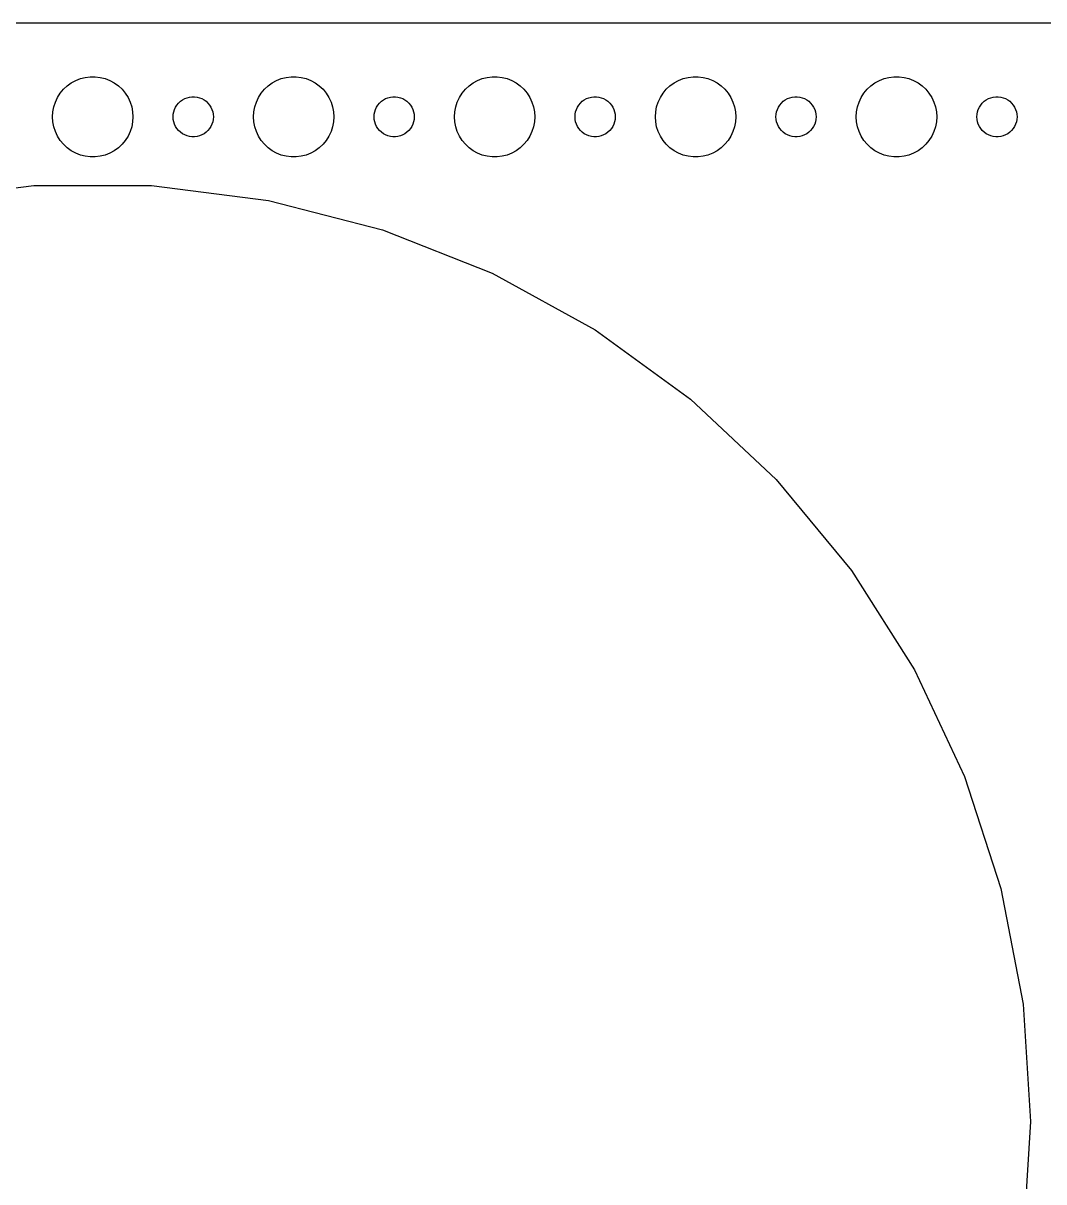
# Model space of a CAD drawing. Header units: metres. Extents: x -300 to 300, y -82 to 82.
# Drawn here: x -222.7 to -146.5, y -4.5 to 82 of the extents above; entities that cross this region are included whole.
import ezdxf

# ---------------------------------------------------------------- set-up
doc = ezdxf.new("R2010")
doc.units = ezdxf.units.M

msp = doc.modelspace()

# ---------------------------------------------------------------- linework, layer by layer
for p, q in [((294.814, 81.9901), (-294.814, 81.9901)), ((-218.777, 77.7145), (-218.427, 77.8532)), ((-218.427, 77.8532), (-218.062, 77.9469)), ((-218.062, 77.9469), (-217.688, 77.9941)), ((-217.688, 77.9941), (-217.312, 77.9941)), ((-217.312, 77.9941), (-216.938, 77.9469)), ((-216.938, 77.9469), (-216.573, 77.8532)), ((-216.573, 77.8532), (-216.223, 77.7145)), ((-203.777, 77.7145), (-203.427, 77.8532)), ((-203.427, 77.8532), (-203.062, 77.9469)), ((-203.062, 77.9469), (-202.688, 77.9941)), ((-202.688, 77.9941), (-202.312, 77.9941)), ((-202.312, 77.9941), (-201.938, 77.9469)), ((-201.938, 77.9469), (-201.573, 77.8532)), ((-201.573, 77.8532), (-201.223, 77.7145)), ((-188.777, 77.7145), (-188.427, 77.8532)), ((-188.427, 77.8532), (-188.062, 77.9469)), ((-188.062, 77.9469), (-187.688, 77.9941)), ((-187.688, 77.9941), (-187.312, 77.9941)), ((-187.312, 77.9941), (-186.938, 77.9469)), ((-186.938, 77.9469), (-186.573, 77.8532)), ((-186.573, 77.8532), (-186.223, 77.7145)), ((-173.777, 77.7145), (-173.427, 77.8532)), ((-173.427, 77.8532), (-173.062, 77.9469)), ((-173.062, 77.9469), (-172.688, 77.9941)), ((-172.688, 77.9941), (-172.312, 77.9941)), ((-172.312, 77.9941), (-171.938, 77.9469)), ((-171.938, 77.9469), (-171.573, 77.8532)), ((-171.573, 77.8532), (-171.223, 77.7145)), ((-158.777, 77.7145), (-158.427, 77.8532)), ((-158.427, 77.8532), (-158.062, 77.9469)), ((-158.062, 77.9469), (-157.688, 77.9941)), ((-157.688, 77.9941), (-157.312, 77.9941)), ((-157.312, 77.9941), (-156.938, 77.9469)), ((-156.938, 77.9469), (-156.573, 77.8532)), ((-156.573, 77.8532), (-156.223, 77.7145)), ((-219.927, 76.7634), (-219.687, 77.0536)), ((-219.687, 77.0536), (-219.412, 77.3115)), ((-219.412, 77.3115), (-219.107, 77.533)), ((-219.107, 77.533), (-218.777, 77.7145)), ((-216.223, 77.7145), (-215.893, 77.533)), ((-215.893, 77.533), (-215.588, 77.3115)), ((-215.588, 77.3115), (-215.313, 77.0536)), ((-215.313, 77.0536), (-215.073, 76.7634)), ((-204.927, 76.7634), (-204.687, 77.0536)), ((-204.687, 77.0536), (-204.412, 77.3115)), ((-204.412, 77.3115), (-204.107, 77.533)), ((-204.107, 77.533), (-203.777, 77.7145)), ((-201.223, 77.7145), (-200.893, 77.533)), ((-200.893, 77.533), (-200.588, 77.3115)), ((-200.588, 77.3115), (-200.313, 77.0536)), ((-200.313, 77.0536), (-200.073, 76.7634)), ((-189.927, 76.7634), (-189.687, 77.0536)), ((-189.687, 77.0536), (-189.412, 77.3115)), ((-189.412, 77.3115), (-189.107, 77.533)), ((-189.107, 77.533), (-188.777, 77.7145)), ((-186.223, 77.7145), (-185.893, 77.533)), ((-185.893, 77.533), (-185.588, 77.3115)), ((-185.588, 77.3115), (-185.313, 77.0536)), ((-185.313, 77.0536), (-185.073, 76.7634)), ((-174.927, 76.7634), (-174.687, 77.0536)), ((-174.687, 77.0536), (-174.412, 77.3115)), ((-174.412, 77.3115), (-174.107, 77.533)), ((-174.107, 77.533), (-173.777, 77.7145)), ((-171.223, 77.7145), (-170.893, 77.533)), ((-170.893, 77.533), (-170.588, 77.3115)), ((-170.588, 77.3115), (-170.313, 77.0536)), ((-170.313, 77.0536), (-170.073, 76.7634)), ((-159.927, 76.7634), (-159.687, 77.0536)), ((-159.687, 77.0536), (-159.412, 77.3115)), ((-159.412, 77.3115), (-159.107, 77.533)), ((-159.107, 77.533), (-158.777, 77.7145)), ((-156.223, 77.7145), (-155.893, 77.533)), ((-155.893, 77.533), (-155.588, 77.3115)), ((-155.588, 77.3115), (-155.313, 77.0536)), ((-155.313, 77.0536), (-155.073, 76.7634)), ((-220.289, 76.1044), (-220.129, 76.4453)), ((-220.129, 76.4453), (-219.927, 76.7634)), ((-215.073, 76.7634), (-214.871, 76.4453)), ((-214.871, 76.4453), (-214.711, 76.1044)), ((-211.093, 76.0268), (-210.956, 76.1558)), ((-210.956, 76.1558), (-210.804, 76.2665)), ((-210.804, 76.2665), (-210.639, 76.3572)), ((-210.639, 76.3572), (-210.464, 76.4266)), ((-210.464, 76.4266), (-210.281, 76.4734)), ((-210.281, 76.4734), (-210.094, 76.497)), ((-210.094, 76.497), (-209.906, 76.497)), ((-209.906, 76.497), (-209.719, 76.4734)), ((-209.719, 76.4734), (-209.536, 76.4266)), ((-209.536, 76.4266), (-209.361, 76.3572)), ((-209.361, 76.3572), (-209.196, 76.2665)), ((-209.196, 76.2665), (-209.044, 76.1558)), ((-209.044, 76.1558), (-208.907, 76.0268)), ((-205.289, 76.1044), (-205.129, 76.4453)), ((-205.129, 76.4453), (-204.927, 76.7634)), ((-200.073, 76.7634), (-199.871, 76.4453)), ((-199.871, 76.4453), (-199.711, 76.1044)), ((-196.093, 76.0268), (-195.956, 76.1558)), ((-195.956, 76.1558), (-195.804, 76.2665)), ((-195.804, 76.2665), (-195.639, 76.3572)), ((-195.639, 76.3572), (-195.464, 76.4266)), ((-195.464, 76.4266), (-195.281, 76.4734)), ((-195.281, 76.4734), (-195.094, 76.497)), ((-195.094, 76.497), (-194.906, 76.497)), ((-194.906, 76.497), (-194.719, 76.4734)), ((-194.719, 76.4734), (-194.536, 76.4266)), ((-194.536, 76.4266), (-194.361, 76.3572)), ((-194.361, 76.3572), (-194.196, 76.2665)), ((-194.196, 76.2665), (-194.044, 76.1558)), ((-194.044, 76.1558), (-193.907, 76.0268)), ((-190.289, 76.1044), (-190.129, 76.4453)), ((-190.129, 76.4453), (-189.927, 76.7634)), ((-185.073, 76.7634), (-184.871, 76.4453)), ((-184.871, 76.4453), (-184.711, 76.1044)), ((-181.093, 76.0268), (-180.956, 76.1558)), ((-180.956, 76.1558), (-180.804, 76.2665)), ((-180.804, 76.2665), (-180.639, 76.3572)), ((-180.639, 76.3572), (-180.464, 76.4266)), ((-180.464, 76.4266), (-180.281, 76.4734)), ((-180.281, 76.4734), (-180.094, 76.497)), ((-180.094, 76.497), (-179.906, 76.497)), ((-179.906, 76.497), (-179.719, 76.4734)), ((-179.719, 76.4734), (-179.536, 76.4266)), ((-179.536, 76.4266), (-179.361, 76.3572)), ((-179.361, 76.3572), (-179.196, 76.2665)), ((-179.196, 76.2665), (-179.044, 76.1558)), ((-179.044, 76.1558), (-178.907, 76.0268)), ((-175.289, 76.1044), (-175.129, 76.4453)), ((-175.129, 76.4453), (-174.927, 76.7634)), ((-170.073, 76.7634), (-169.871, 76.4453)), ((-169.871, 76.4453), (-169.711, 76.1044)), ((-166.093, 76.0268), (-165.956, 76.1558)), ((-165.956, 76.1558), (-165.804, 76.2665)), ((-165.804, 76.2665), (-165.639, 76.3572)), ((-165.639, 76.3572), (-165.464, 76.4266)), ((-165.464, 76.4266), (-165.281, 76.4734)), ((-165.281, 76.4734), (-165.094, 76.497)), ((-165.094, 76.497), (-164.906, 76.497)), ((-164.906, 76.497), (-164.719, 76.4734)), ((-164.719, 76.4734), (-164.536, 76.4266)), ((-164.536, 76.4266), (-164.361, 76.3572)), ((-164.361, 76.3572), (-164.196, 76.2665)), ((-164.196, 76.2665), (-164.044, 76.1558)), ((-164.044, 76.1558), (-163.907, 76.0268)), ((-160.289, 76.1044), (-160.129, 76.4453)), ((-160.129, 76.4453), (-159.927, 76.7634)), ((-155.073, 76.7634), (-154.871, 76.4453)), ((-154.871, 76.4453), (-154.711, 76.1044)), ((-151.093, 76.0268), (-150.956, 76.1558)), ((-150.956, 76.1558), (-150.804, 76.2665)), ((-150.804, 76.2665), (-150.639, 76.3572)), ((-150.639, 76.3572), (-150.464, 76.4266)), ((-150.464, 76.4266), (-150.281, 76.4734)), ((-150.281, 76.4734), (-150.094, 76.497)), ((-150.094, 76.497), (-149.906, 76.497)), ((-149.906, 76.497), (-149.719, 76.4734)), ((-149.719, 76.4734), (-149.536, 76.4266)), ((-149.536, 76.4266), (-149.361, 76.3572)), ((-149.361, 76.3572), (-149.196, 76.2665)), ((-149.196, 76.2665), (-149.044, 76.1558)), ((-149.044, 76.1558), (-148.907, 76.0268)), ((-220.5, 75), (-220.476, 75.376)), ((-220.476, 75.376), (-220.406, 75.7461)), ((-220.406, 75.7461), (-220.289, 76.1044)), ((-214.711, 76.1044), (-214.594, 75.7461)), ((-214.594, 75.7461), (-214.524, 75.376)), ((-214.524, 75.376), (-214.5, 75)), ((-211.488, 75.188), (-211.453, 75.373)), ((-211.453, 75.373), (-211.395, 75.5522)), ((-211.395, 75.5522), (-211.314, 75.7226)), ((-211.314, 75.7226), (-211.214, 75.8817)), ((-211.214, 75.8817), (-211.093, 76.0268)), ((-208.907, 76.0268), (-208.786, 75.8817)), ((-208.786, 75.8817), (-208.686, 75.7226)), ((-208.686, 75.7226), (-208.605, 75.5522)), ((-208.605, 75.5522), (-208.547, 75.373)), ((-208.547, 75.373), (-208.512, 75.188)), ((-205.5, 75), (-205.476, 75.376)), ((-205.476, 75.376), (-205.406, 75.7461)), ((-205.406, 75.7461), (-205.289, 76.1044)), ((-199.711, 76.1044), (-199.594, 75.7461)), ((-199.594, 75.7461), (-199.524, 75.376)), ((-199.524, 75.376), (-199.5, 75)), ((-196.488, 75.188), (-196.453, 75.373)), ((-196.453, 75.373), (-196.395, 75.5522)), ((-196.395, 75.5522), (-196.314, 75.7226)), ((-196.314, 75.7226), (-196.214, 75.8817)), ((-196.214, 75.8817), (-196.093, 76.0268)), ((-193.907, 76.0268), (-193.786, 75.8817)), ((-193.786, 75.8817), (-193.686, 75.7226)), ((-193.686, 75.7226), (-193.605, 75.5522)), ((-193.605, 75.5522), (-193.547, 75.373)), ((-193.547, 75.373), (-193.512, 75.188)), ((-190.5, 75), (-190.476, 75.376)), ((-190.476, 75.376), (-190.406, 75.7461)), ((-190.406, 75.7461), (-190.289, 76.1044)), ((-184.711, 76.1044), (-184.594, 75.7461)), ((-184.594, 75.7461), (-184.524, 75.376)), ((-184.524, 75.376), (-184.5, 75)), ((-181.488, 75.188), (-181.453, 75.373)), ((-181.453, 75.373), (-181.395, 75.5522)), ((-181.395, 75.5522), (-181.314, 75.7226)), ((-181.314, 75.7226), (-181.214, 75.8817)), ((-181.214, 75.8817), (-181.093, 76.0268)), ((-178.907, 76.0268), (-178.786, 75.8817)), ((-178.786, 75.8817), (-178.686, 75.7226)), ((-178.686, 75.7226), (-178.605, 75.5522)), ((-178.605, 75.5522), (-178.547, 75.373)), ((-178.547, 75.373), (-178.512, 75.188)), ((-175.5, 75), (-175.476, 75.376)), ((-175.476, 75.376), (-175.406, 75.7461)), ((-175.406, 75.7461), (-175.289, 76.1044)), ((-169.711, 76.1044), (-169.594, 75.7461)), ((-169.594, 75.7461), (-169.524, 75.376)), ((-169.524, 75.376), (-169.5, 75)), ((-166.488, 75.188), (-166.453, 75.373)), ((-166.453, 75.373), (-166.395, 75.5522)), ((-166.395, 75.5522), (-166.314, 75.7226)), ((-166.314, 75.7226), (-166.214, 75.8817)), ((-166.214, 75.8817), (-166.093, 76.0268)), ((-163.907, 76.0268), (-163.786, 75.8817)), ((-163.786, 75.8817), (-163.686, 75.7226)), ((-163.686, 75.7226), (-163.605, 75.5522)), ((-163.605, 75.5522), (-163.547, 75.373)), ((-163.547, 75.373), (-163.512, 75.188)), ((-160.5, 75), (-160.476, 75.376)), ((-160.476, 75.376), (-160.406, 75.7461)), ((-160.406, 75.7461), (-160.289, 76.1044)), ((-154.711, 76.1044), (-154.594, 75.7461)), ((-154.594, 75.7461), (-154.524, 75.376)), ((-154.524, 75.376), (-154.5, 75)), ((-151.488, 75.188), (-151.453, 75.373)), ((-151.453, 75.373), (-151.395, 75.5522)), ((-151.395, 75.5522), (-151.314, 75.7226)), ((-151.314, 75.7226), (-151.214, 75.8817)), ((-151.214, 75.8817), (-151.093, 76.0268)), ((-148.907, 76.0268), (-148.786, 75.8817)), ((-148.786, 75.8817), (-148.686, 75.7226)), ((-148.686, 75.7226), (-148.605, 75.5522)), ((-148.605, 75.5522), (-148.547, 75.373)), ((-148.547, 75.373), (-148.512, 75.188)), ((-220.476, 74.624), (-220.5, 75)), ((-220.406, 74.2539), (-220.476, 74.624)), ((-214.524, 74.624), (-214.594, 74.2539)), ((-214.5, 75), (-214.524, 74.624)), ((-211.5, 75), (-211.488, 75.188)), ((-211.488, 74.812), (-211.5, 75)), ((-211.453, 74.627), (-211.488, 74.812)), ((-211.395, 74.4478), (-211.453, 74.627)), ((-211.314, 74.2774), (-211.395, 74.4478)), ((-208.605, 74.4478), (-208.686, 74.2774)), ((-208.547, 74.627), (-208.605, 74.4478)), ((-208.512, 74.812), (-208.547, 74.627)), ((-208.512, 75.188), (-208.5, 75)), ((-208.5, 75), (-208.512, 74.812)), ((-205.476, 74.624), (-205.5, 75)), ((-205.406, 74.2539), (-205.476, 74.624)), ((-199.524, 74.624), (-199.594, 74.2539)), ((-199.5, 75), (-199.524, 74.624)), ((-196.5, 75), (-196.488, 75.188)), ((-196.488, 74.812), (-196.5, 75)), ((-196.453, 74.627), (-196.488, 74.812)), ((-196.395, 74.4478), (-196.453, 74.627)), ((-196.314, 74.2774), (-196.395, 74.4478)), ((-193.605, 74.4478), (-193.686, 74.2774)), ((-193.547, 74.627), (-193.605, 74.4478)), ((-193.512, 74.812), (-193.547, 74.627)), ((-193.512, 75.188), (-193.5, 75)), ((-193.5, 75), (-193.512, 74.812)), ((-190.476, 74.624), (-190.5, 75)), ((-190.406, 74.2539), (-190.476, 74.624)), ((-184.524, 74.624), (-184.594, 74.2539)), ((-184.5, 75), (-184.524, 74.624)), ((-181.5, 75), (-181.488, 75.188)), ((-181.488, 74.812), (-181.5, 75)), ((-181.453, 74.627), (-181.488, 74.812)), ((-181.395, 74.4478), (-181.453, 74.627)), ((-181.314, 74.2774), (-181.395, 74.4478)), ((-178.605, 74.4478), (-178.686, 74.2774)), ((-178.547, 74.627), (-178.605, 74.4478)), ((-178.512, 74.812), (-178.547, 74.627)), ((-178.512, 75.188), (-178.5, 75)), ((-178.5, 75), (-178.512, 74.812)), ((-175.476, 74.624), (-175.5, 75)), ((-175.406, 74.2539), (-175.476, 74.624)), ((-169.524, 74.624), (-169.594, 74.2539)), ((-169.5, 75), (-169.524, 74.624)), ((-166.5, 75), (-166.488, 75.188)), ((-166.488, 74.812), (-166.5, 75)), ((-166.453, 74.627), (-166.488, 74.812)), ((-166.395, 74.4478), (-166.453, 74.627)), ((-166.314, 74.2774), (-166.395, 74.4478)), ((-163.605, 74.4478), (-163.686, 74.2774)), ((-163.547, 74.627), (-163.605, 74.4478)), ((-163.512, 74.812), (-163.547, 74.627)), ((-163.512, 75.188), (-163.5, 75)), ((-163.5, 75), (-163.512, 74.812)), ((-160.476, 74.624), (-160.5, 75)), ((-160.406, 74.2539), (-160.476, 74.624)), ((-154.524, 74.624), (-154.594, 74.2539)), ((-154.5, 75), (-154.524, 74.624)), ((-151.5, 75), (-151.488, 75.188)), ((-151.488, 74.812), (-151.5, 75)), ((-151.453, 74.627), (-151.488, 74.812)), ((-151.395, 74.4478), (-151.453, 74.627)), ((-151.314, 74.2774), (-151.395, 74.4478)), ((-148.605, 74.4478), (-148.686, 74.2774)), ((-148.547, 74.627), (-148.605, 74.4478)), ((-148.512, 74.812), (-148.547, 74.627)), ((-148.512, 75.188), (-148.5, 75)), ((-148.5, 75), (-148.512, 74.812)), ((-220.289, 73.8956), (-220.406, 74.2539)), ((-220.129, 73.5547), (-220.289, 73.8956)), ((-219.927, 73.2366), (-220.129, 73.5547)), ((-214.871, 73.5547), (-215.073, 73.2366)), ((-214.711, 73.8956), (-214.871, 73.5547)), ((-214.594, 74.2539), (-214.711, 73.8956)), ((-211.214, 74.1183), (-211.314, 74.2774)), ((-211.093, 73.9732), (-211.214, 74.1183)), ((-210.956, 73.8442), (-211.093, 73.9732)), ((-210.804, 73.7335), (-210.956, 73.8442)), ((-210.639, 73.6428), (-210.804, 73.7335)), ((-210.464, 73.5734), (-210.639, 73.6428)), ((-210.281, 73.5266), (-210.464, 73.5734)), ((-210.094, 73.503), (-210.281, 73.5266)), ((-209.719, 73.5266), (-209.906, 73.503)), ((-209.536, 73.5734), (-209.719, 73.5266)), ((-209.361, 73.6428), (-209.536, 73.5734)), ((-209.196, 73.7335), (-209.361, 73.6428)), ((-209.044, 73.8442), (-209.196, 73.7335)), ((-208.907, 73.9732), (-209.044, 73.8442)), ((-208.786, 74.1183), (-208.907, 73.9732)), ((-208.686, 74.2774), (-208.786, 74.1183)), ((-205.289, 73.8956), (-205.406, 74.2539)), ((-205.129, 73.5547), (-205.289, 73.8956)), ((-204.927, 73.2366), (-205.129, 73.5547)), ((-199.871, 73.5547), (-200.073, 73.2366)), ((-199.711, 73.8956), (-199.871, 73.5547)), ((-199.594, 74.2539), (-199.711, 73.8956)), ((-196.214, 74.1183), (-196.314, 74.2774)), ((-196.093, 73.9732), (-196.214, 74.1183)), ((-195.956, 73.8442), (-196.093, 73.9732)), ((-195.804, 73.7335), (-195.956, 73.8442)), ((-195.639, 73.6428), (-195.804, 73.7335)), ((-195.464, 73.5734), (-195.639, 73.6428)), ((-195.281, 73.5266), (-195.464, 73.5734)), ((-195.094, 73.503), (-195.281, 73.5266)), ((-194.719, 73.5266), (-194.906, 73.503)), ((-194.536, 73.5734), (-194.719, 73.5266)), ((-194.361, 73.6428), (-194.536, 73.5734)), ((-194.196, 73.7335), (-194.361, 73.6428)), ((-194.044, 73.8442), (-194.196, 73.7335)), ((-193.907, 73.9732), (-194.044, 73.8442)), ((-193.786, 74.1183), (-193.907, 73.9732)), ((-193.686, 74.2774), (-193.786, 74.1183)), ((-190.289, 73.8956), (-190.406, 74.2539)), ((-190.129, 73.5547), (-190.289, 73.8956)), ((-189.927, 73.2366), (-190.129, 73.5547)), ((-184.871, 73.5547), (-185.073, 73.2366)), ((-184.711, 73.8956), (-184.871, 73.5547)), ((-184.594, 74.2539), (-184.711, 73.8956)), ((-181.214, 74.1183), (-181.314, 74.2774)), ((-181.093, 73.9732), (-181.214, 74.1183)), ((-180.956, 73.8442), (-181.093, 73.9732)), ((-180.804, 73.7335), (-180.956, 73.8442)), ((-180.639, 73.6428), (-180.804, 73.7335)), ((-180.464, 73.5734), (-180.639, 73.6428)), ((-180.281, 73.5266), (-180.464, 73.5734)), ((-180.094, 73.503), (-180.281, 73.5266)), ((-179.719, 73.5266), (-179.906, 73.503)), ((-179.536, 73.5734), (-179.719, 73.5266)), ((-179.361, 73.6428), (-179.536, 73.5734)), ((-179.196, 73.7335), (-179.361, 73.6428)), ((-179.044, 73.8442), (-179.196, 73.7335)), ((-178.907, 73.9732), (-179.044, 73.8442)), ((-178.786, 74.1183), (-178.907, 73.9732)), ((-178.686, 74.2774), (-178.786, 74.1183)), ((-175.289, 73.8956), (-175.406, 74.2539)), ((-175.129, 73.5547), (-175.289, 73.8956)), ((-174.927, 73.2366), (-175.129, 73.5547)), ((-169.871, 73.5547), (-170.073, 73.2366)), ((-169.711, 73.8956), (-169.871, 73.5547)), ((-169.594, 74.2539), (-169.711, 73.8956)), ((-166.214, 74.1183), (-166.314, 74.2774)), ((-166.093, 73.9732), (-166.214, 74.1183)), ((-165.956, 73.8442), (-166.093, 73.9732)), ((-165.804, 73.7335), (-165.956, 73.8442)), ((-165.639, 73.6428), (-165.804, 73.7335)), ((-165.464, 73.5734), (-165.639, 73.6428)), ((-165.281, 73.5266), (-165.464, 73.5734)), ((-165.094, 73.503), (-165.281, 73.5266)), ((-164.719, 73.5266), (-164.906, 73.503)), ((-164.536, 73.5734), (-164.719, 73.5266)), ((-164.361, 73.6428), (-164.536, 73.5734)), ((-164.196, 73.7335), (-164.361, 73.6428)), ((-164.044, 73.8442), (-164.196, 73.7335)), ((-163.907, 73.9732), (-164.044, 73.8442)), ((-163.786, 74.1183), (-163.907, 73.9732)), ((-163.686, 74.2774), (-163.786, 74.1183)), ((-160.289, 73.8956), (-160.406, 74.2539)), ((-160.129, 73.5547), (-160.289, 73.8956)), ((-159.927, 73.2366), (-160.129, 73.5547)), ((-154.871, 73.5547), (-155.073, 73.2366)), ((-154.711, 73.8956), (-154.871, 73.5547)), ((-154.594, 74.2539), (-154.711, 73.8956)), ((-151.214, 74.1183), (-151.314, 74.2774)), ((-151.093, 73.9732), (-151.214, 74.1183)), ((-150.956, 73.8442), (-151.093, 73.9732)), ((-150.804, 73.7335), (-150.956, 73.8442)), ((-150.639, 73.6428), (-150.804, 73.7335)), ((-150.464, 73.5734), (-150.639, 73.6428)), ((-150.281, 73.5266), (-150.464, 73.5734)), ((-150.094, 73.503), (-150.281, 73.5266)), ((-149.719, 73.5266), (-149.906, 73.503)), ((-149.536, 73.5734), (-149.719, 73.5266)), ((-149.361, 73.6428), (-149.536, 73.5734)), ((-149.196, 73.7335), (-149.361, 73.6428)), ((-149.044, 73.8442), (-149.196, 73.7335)), ((-148.907, 73.9732), (-149.044, 73.8442)), ((-148.786, 74.1183), (-148.907, 73.9732)), ((-148.686, 74.2774), (-148.786, 74.1183)), ((-219.687, 72.9464), (-219.927, 73.2366)), ((-219.412, 72.6885), (-219.687, 72.9464)), ((-219.107, 72.467), (-219.412, 72.6885)), ((-215.588, 72.6885), (-215.893, 72.467)), ((-215.313, 72.9464), (-215.588, 72.6885)), ((-215.073, 73.2366), (-215.313, 72.9464)), ((-209.906, 73.503), (-210.094, 73.503)), ((-204.687, 72.9464), (-204.927, 73.2366)), ((-204.412, 72.6885), (-204.687, 72.9464)), ((-204.107, 72.467), (-204.412, 72.6885)), ((-200.588, 72.6885), (-200.893, 72.467)), ((-200.313, 72.9464), (-200.588, 72.6885)), ((-200.073, 73.2366), (-200.313, 72.9464)), ((-194.906, 73.503), (-195.094, 73.503)), ((-189.687, 72.9464), (-189.927, 73.2366)), ((-189.412, 72.6885), (-189.687, 72.9464)), ((-189.107, 72.467), (-189.412, 72.6885)), ((-185.588, 72.6885), (-185.893, 72.467)), ((-185.313, 72.9464), (-185.588, 72.6885)), ((-185.073, 73.2366), (-185.313, 72.9464)), ((-179.906, 73.503), (-180.094, 73.503)), ((-174.687, 72.9464), (-174.927, 73.2366)), ((-174.412, 72.6885), (-174.687, 72.9464)), ((-174.107, 72.467), (-174.412, 72.6885)), ((-170.588, 72.6885), (-170.893, 72.467)), ((-170.313, 72.9464), (-170.588, 72.6885)), ((-170.073, 73.2366), (-170.313, 72.9464)), ((-164.906, 73.503), (-165.094, 73.503)), ((-159.687, 72.9464), (-159.927, 73.2366)), ((-159.412, 72.6885), (-159.687, 72.9464)), ((-159.107, 72.467), (-159.412, 72.6885)), ((-155.588, 72.6885), (-155.893, 72.467)), ((-155.313, 72.9464), (-155.588, 72.6885)), ((-155.073, 73.2366), (-155.313, 72.9464)), ((-149.906, 73.503), (-150.094, 73.503)), ((-218.777, 72.2855), (-219.107, 72.467)), ((-218.427, 72.1468), (-218.777, 72.2855)), ((-218.062, 72.0531), (-218.427, 72.1468)), ((-217.688, 72.0059), (-218.062, 72.0531)), ((-217.312, 72.0059), (-217.688, 72.0059)), ((-216.938, 72.0531), (-217.312, 72.0059)), ((-216.573, 72.1468), (-216.938, 72.0531)), ((-216.223, 72.2855), (-216.573, 72.1468)), ((-215.893, 72.467), (-216.223, 72.2855)), ((-203.777, 72.2855), (-204.107, 72.467)), ((-203.427, 72.1468), (-203.777, 72.2855)), ((-203.062, 72.0531), (-203.427, 72.1468)), ((-202.688, 72.0059), (-203.062, 72.0531)), ((-202.312, 72.0059), (-202.688, 72.0059)), ((-201.938, 72.0531), (-202.312, 72.0059)), ((-201.573, 72.1468), (-201.938, 72.0531)), ((-201.223, 72.2855), (-201.573, 72.1468)), ((-200.893, 72.467), (-201.223, 72.2855)), ((-188.777, 72.2855), (-189.107, 72.467)), ((-188.427, 72.1468), (-188.777, 72.2855)), ((-188.062, 72.0531), (-188.427, 72.1468)), ((-187.688, 72.0059), (-188.062, 72.0531)), ((-187.312, 72.0059), (-187.688, 72.0059)), ((-186.938, 72.0531), (-187.312, 72.0059)), ((-186.573, 72.1468), (-186.938, 72.0531)), ((-186.223, 72.2855), (-186.573, 72.1468)), ((-185.893, 72.467), (-186.223, 72.2855)), ((-173.777, 72.2855), (-174.107, 72.467)), ((-173.427, 72.1468), (-173.777, 72.2855)), ((-173.062, 72.0531), (-173.427, 72.1468)), ((-172.688, 72.0059), (-173.062, 72.0531)), ((-172.312, 72.0059), (-172.688, 72.0059)), ((-171.938, 72.0531), (-172.312, 72.0059)), ((-171.573, 72.1468), (-171.938, 72.0531)), ((-171.223, 72.2855), (-171.573, 72.1468)), ((-170.893, 72.467), (-171.223, 72.2855)), ((-158.777, 72.2855), (-159.107, 72.467)), ((-158.427, 72.1468), (-158.777, 72.2855)), ((-158.062, 72.0531), (-158.427, 72.1468)), ((-157.688, 72.0059), (-158.062, 72.0531)), ((-157.312, 72.0059), (-157.688, 72.0059)), ((-156.938, 72.0531), (-157.312, 72.0059)), ((-156.573, 72.1468), (-156.938, 72.0531)), ((-156.223, 72.2855), (-156.573, 72.1468)), ((-155.893, 72.467), (-156.223, 72.2855)), ((-230.617, 68.7601), (-221.895, 69.8619)), ((-221.895, 69.8619), (-213.105, 69.8619)), ((-213.105, 69.8619), (-204.383, 68.7601)), ((-204.383, 68.7601), (-195.869, 66.574)), ((-195.869, 66.574), (-187.695, 63.3379)), ((-187.695, 63.3379), (-179.992, 59.103)), ((-179.992, 59.103), (-172.88, 53.9359)), ((-172.88, 53.9359), (-166.472, 47.9183)), ((-166.472, 47.9183), (-160.869, 41.145)), ((-160.869, 41.145), (-156.159, 33.7227)), ((-156.159, 33.7227), (-152.416, 25.7687)), ((-152.416, 25.7687), (-149.699, 17.4083)), ((-149.699, 17.4083), (-148.052, 8.77332)), ((-148.052, 8.77332), (-147.5, 0)), ((-147.5, 0), (-148.052, -8.77332))]:
    msp.add_line(p, q)

doc.saveas('drawing.dxf')
